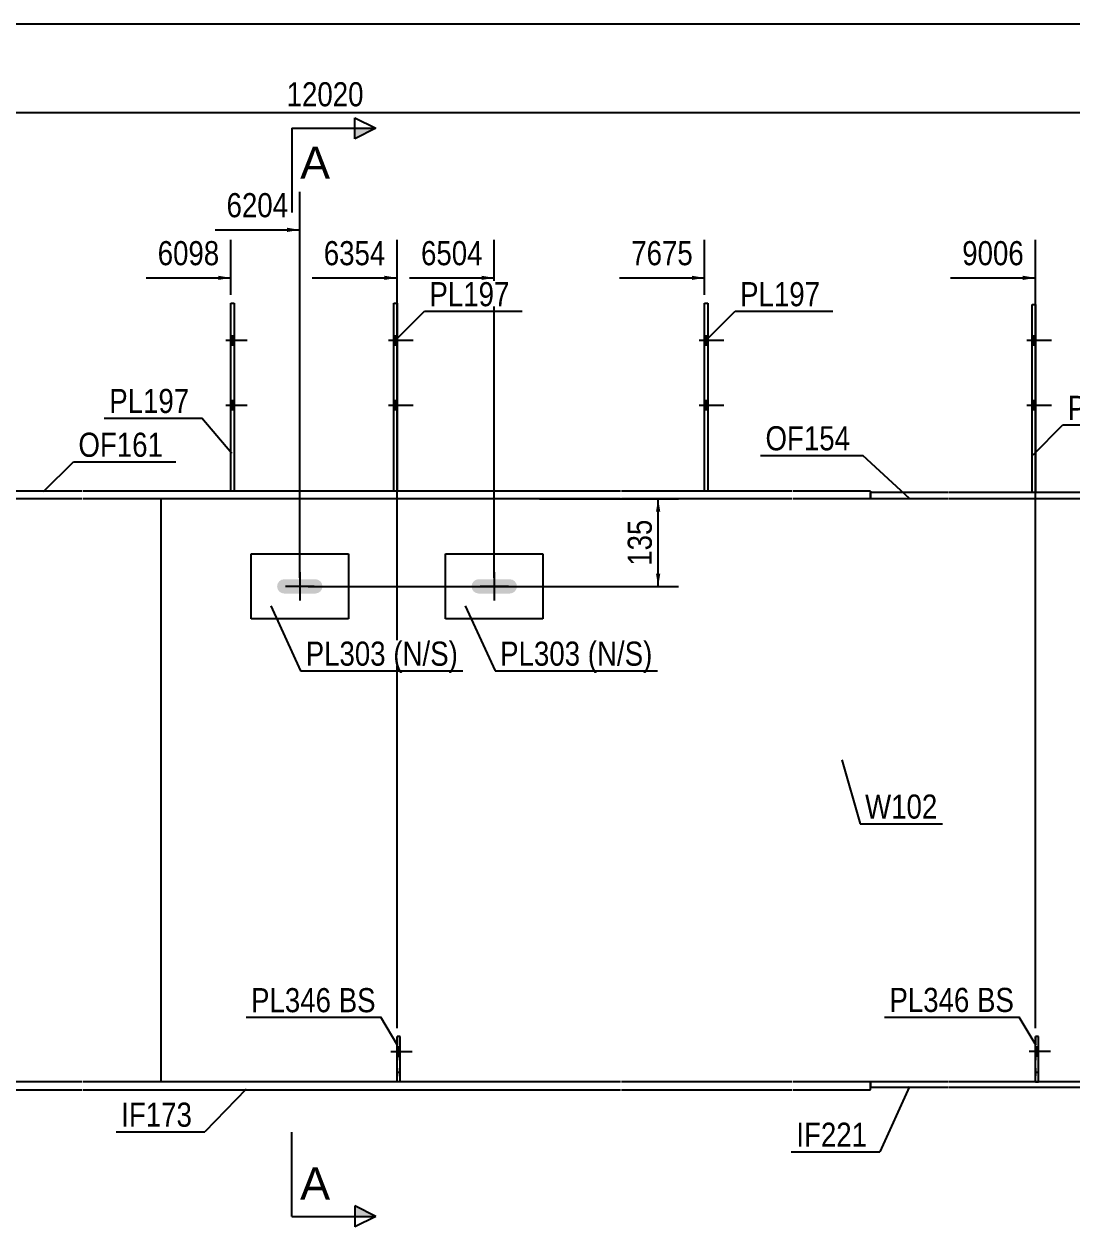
# Model space of a CAD drawing. Header units: millimetres. Extents: x 2 to 405, y 5 to 282.
# Drawn here: x 163.8 to 288.1, y 139.2 to 282 of the extents above; entities that cross this region are included whole.
import ezdxf

# ---------------------------------------------------------------- set-up
doc = ezdxf.new("R2010")
doc.units = ezdxf.units.MM
doc.linetypes.add('DXK_LINE_DOT1', pattern=[1.8814, 0.9407, -0.9407])
doc.linetypes.add('DXK_LINE_DOT2', pattern=[3.9198, 1.9599, -1.9599])
doc.styles.add('Arial', font='ARIAL.TTF', dxfattribs={"height": 0.2})
doc.styles.add('Arial Narrow', font='ARIALN.TTF', dxfattribs={"height": 0.2})

# ---------------------------------------------------------------- blocks, each defined once
blk = doc.blocks.new('Unknown-623472857-1210')
at = {"color": 5, "linetype": 'Continuous'}
blk.add_line((405, 282), (5, 282), dxfattribs=at)
blk = doc.blocks.new('Bolt-623472857-1665 - 1517')
at = {"linetype": 'Continuous'}
blk.add_hatch(color=3, dxfattribs=at).paths.add_polyline_path([(217.14, 215.82), (216.96, 215.54), (216.9, 215.22), (216.96, 214.9), (217.14, 214.62), (217.42, 214.44), (217.74, 214.37), (221.44, 214.37), (221.76, 214.44), (222.03, 214.62), (222.22, 214.9), (222.28, 215.22), (222.22, 215.54), (222.03, 215.82), (221.76, 216), (221.44, 216.07), (217.74, 216.07), (217.42, 216)])
at = {"color": 3, "linetype": 'Continuous'}
for p, q in [((219.59, 216.91), (219.59, 213.53)), ((221.28, 215.22), (217.9, 215.22))]:
    blk.add_line(p, q, dxfattribs=at)
blk = doc.blocks.new('Part-623472857-1978 - 1517')
at = {"color": 2, "linetype": 'Continuous'}
for p, q in [((170.7, 156.37), (161.47, 156.37)), ((161.47, 156.37), (161.47, 155.45)), ((234.59, 156.37), (170.8, 156.37)), ((254.92, 156.37), (234.69, 156.37)), ((264.25, 156.37), (255.02, 156.37)), ((264.25, 155.45), (264.25, 156.37)), ((161.47, 155.45), (170.7, 155.45)), ((170.8, 155.45), (234.59, 155.45)), ((234.69, 155.45), (254.92, 155.45)), ((255.02, 155.45), (264.25, 155.45))]:
    blk.add_line(p, q, dxfattribs=at)
blk = doc.blocks.new('Part-623472857-1541 - 1517')
at = {"color": 2, "linetype": 'Continuous'}
for p, q in [((273.48, 226.37), (264.25, 226.37)), ((264.25, 225.6), (264.25, 226.37)), ((294.04, 226.37), (273.58, 226.37)), ((314.37, 226.37), (294.14, 226.37)), ((349.46, 226.37), (314.47, 226.37)), ((273.48, 225.6), (264.25, 225.6)), ((294.04, 225.6), (273.58, 225.6)), ((314.37, 225.6), (294.14, 225.6)), ((349.46, 225.6), (314.47, 225.6))]:
    blk.add_line(p, q, dxfattribs=at)
at = {"color": 7, "linetype": 'DXK_LINE_DOT1'}
blk.add_line((349.46, 225.6), (349.46, 226.37), dxfattribs=at)
blk = doc.blocks.new('Part-623472857-1546 - 1517')
at = {"color": 2, "linetype": 'Continuous'}
for p, q in [((170.7, 226.53), (161.47, 226.53)), ((161.47, 225.6), (161.47, 226.53)), ((234.59, 226.53), (170.8, 226.53)), ((254.92, 226.53), (234.69, 226.53)), ((264.25, 226.53), (255.02, 226.53)), ((264.25, 226.53), (264.25, 225.6)), ((170.7, 225.6), (161.47, 225.6)), ((234.59, 225.6), (170.8, 225.6)), ((254.92, 225.6), (234.69, 225.6)), ((264.25, 225.6), (255.02, 225.6))]:
    blk.add_line(p, q, dxfattribs=at)
blk = doc.blocks.new('Bolt-623472857-1654 - 1517')
at = {"color": 3, "linetype": 'DXK_LINE_DOT2'}
for p, q in [((208.05, 160.53), (208.43, 160.53)), ((207.32, 159.99), (209.86, 159.99)), ((208.05, 159.45), (208.43, 159.45))]:
    blk.add_line(p, q, dxfattribs=at)
blk = doc.blocks.new('Part-623472857-1590 - 1517')
at = {"color": 7, "linetype": 'DXK_LINE_DOT1'}
for p, q in [((70.36, 225.6), (49.59, 225.6)), ((49.59, 225.6), (49.59, 156.37)), ((90.92, 225.6), (70.46, 225.6)), ((111.25, 225.6), (91.02, 225.6)), ((131.81, 225.6), (111.35, 225.6)), ((152.14, 225.6), (131.91, 225.6)), ((170.7, 225.6), (152.24, 225.6)), ((180.03, 225.6), (170.8, 225.6)), ((70.36, 156.37), (49.59, 156.37)), ((90.92, 156.37), (70.46, 156.37)), ((111.25, 156.37), (91.02, 156.37)), ((131.81, 156.37), (111.35, 156.37)), ((152.14, 156.37), (131.91, 156.37)), ((170.7, 156.37), (152.24, 156.37)), ((180.03, 156.37), (170.8, 156.37))]:
    blk.add_line(p, q, dxfattribs=at)
at = {"color": 2, "linetype": 'Continuous'}
blk.add_line((180.03, 225.6), (180.03, 156.37), dxfattribs=at)
blk = doc.blocks.new('Part-623472857-1612 - 1517')
at = {"color": 2, "linetype": 'Continuous'}
for p, q in [((264.25, 156.37), (264.25, 155.76)), ((273.48, 156.37), (264.25, 156.37)), ((264.25, 155.76), (273.48, 155.76)), ((294.04, 156.37), (273.58, 156.37)), ((273.58, 155.76), (294.04, 155.76)), ((314.37, 156.37), (294.14, 156.37)), ((294.14, 155.76), (314.37, 155.76)), ((349.46, 156.37), (314.47, 156.37)), ((314.47, 155.76), (349.46, 155.76))]:
    blk.add_line(p, q, dxfattribs=at)
at = {"color": 7, "linetype": 'DXK_LINE_DOT1'}
blk.add_line((349.46, 155.76), (349.46, 156.37), dxfattribs=at)
blk = doc.blocks.new('Part-623472857-1752 - 1517')
at = {"color": 2, "linetype": 'Continuous'}
for p, q in [((244.54, 226.53), (244.54, 248.84)), ((244.54, 248.84), (244.92, 248.84)), ((244.92, 248.84), (244.92, 226.53))]:
    blk.add_line(p, q, dxfattribs=at)
at = {"color": 7, "linetype": 'DXK_LINE_DOT1'}
blk.add_line((244.92, 226.53), (244.54, 226.53), dxfattribs=at)
blk = doc.blocks.new('Bolt-623472857-1648 - 1517')
at = {"linetype": 'Continuous'}
for points in [[(244.92, 243.91), (244.92, 244.99), (244.54, 244.99), (244.54, 243.91)], [(244.92, 243.91), (244.92, 244.99), (244.54, 244.99), (244.54, 243.91)], [(244.92, 236.22), (244.92, 237.3), (244.54, 237.3), (244.54, 236.22)], [(244.92, 236.22), (244.92, 237.3), (244.54, 237.3), (244.54, 236.22)]]:
    blk.add_hatch(color=3, dxfattribs=at).paths.add_polyline_path(points)
at = {"color": 3, "linetype": 'Continuous'}
for p, q in [((243.92, 244.45), (246.84, 244.45)), ((243.92, 244.45), (246.84, 244.45)), ((244.54, 244.99), (244.92, 244.99)), ((244.54, 244.99), (244.92, 244.99)), ((244.54, 243.91), (244.92, 243.91)), ((244.54, 243.91), (244.92, 243.91)), ((244.54, 237.3), (244.92, 237.3)), ((244.54, 237.3), (244.92, 237.3)), ((243.92, 236.76), (246.84, 236.76)), ((243.92, 236.76), (246.84, 236.76)), ((244.54, 236.22), (244.92, 236.22)), ((244.54, 236.22), (244.92, 236.22))]:
    blk.add_line(p, q, dxfattribs=at)
blk = doc.blocks.new('Bolt-623472857-1655 - 1517')
at = {"linetype": 'Continuous'}
blk.add_hatch(color=3, dxfattribs=at).paths.add_polyline_path([(208.43, 159.45), (208.43, 160.53), (208.05, 160.53), (208.05, 159.45)])
at = {"color": 3, "linetype": 'Continuous'}
for p, q in [((208.05, 160.53), (208.43, 160.53)), ((207.32, 159.99), (209.86, 159.99)), ((208.05, 159.45), (208.43, 159.45))]:
    blk.add_line(p, q, dxfattribs=at)
blk = doc.blocks.new('Part-623472857-1799 - 1517')
at = {"color": 7, "linetype": 'DXK_LINE_DOT1'}
for p, q in [((208.05, 161.76), (208.05, 156.37)), ((208.43, 161.76), (208.05, 161.76)), ((208.43, 156.37), (208.43, 161.76)), ((208.05, 157.53), (208.43, 157.53))]:
    blk.add_line(p, q, dxfattribs=at)
blk = doc.blocks.new('Bolt-623472857-1656 - 1517')
at = {"linetype": 'Continuous'}
for points in [[(208.05, 243.91), (208.05, 244.99), (207.67, 244.99), (207.67, 243.91)], [(208.05, 243.91), (208.05, 244.99), (207.67, 244.99), (207.67, 243.91)], [(208.05, 236.22), (208.05, 237.3), (207.67, 237.3), (207.67, 236.22)], [(208.05, 236.22), (208.05, 237.3), (207.67, 237.3), (207.67, 236.22)]]:
    blk.add_hatch(color=3, dxfattribs=at).paths.add_polyline_path(points)
at = {"color": 3, "linetype": 'Continuous'}
for p, q in [((207.05, 244.45), (209.97, 244.45)), ((207.05, 244.45), (209.97, 244.45)), ((207.67, 244.99), (208.05, 244.99)), ((207.67, 244.99), (208.05, 244.99)), ((207.67, 243.91), (208.05, 243.91)), ((207.67, 243.91), (208.05, 243.91)), ((207.67, 237.3), (208.05, 237.3)), ((207.67, 237.3), (208.05, 237.3)), ((207.05, 236.76), (209.97, 236.76)), ((207.05, 236.76), (209.97, 236.76)), ((207.67, 236.22), (208.05, 236.22)), ((207.67, 236.22), (208.05, 236.22))]:
    blk.add_line(p, q, dxfattribs=at)
blk = doc.blocks.new('Bolt-623472857-1657 - 1517')
at = {"color": 3, "linetype": 'DXK_LINE_DOT2'}
for p, q in [((283.08, 160.01), (285.62, 160.01)), ((283.81, 160.55), (284.2, 160.55)), ((283.81, 159.47), (284.2, 159.47))]:
    blk.add_line(p, q, dxfattribs=at)
blk = doc.blocks.new('Bolt-623472857-1658 - 1517')
at = {"linetype": 'Continuous'}
blk.add_hatch(color=3, dxfattribs=at).paths.add_polyline_path([(284.2, 159.47), (284.2, 160.55), (283.81, 160.55), (283.81, 159.47)])
at = {"color": 3, "linetype": 'Continuous'}
for p, q in [((283.08, 160.01), (285.62, 160.01)), ((283.81, 160.55), (284.2, 160.55)), ((283.81, 159.47), (284.2, 159.47))]:
    blk.add_line(p, q, dxfattribs=at)
blk = doc.blocks.new('Bolt-623472857-1659 - 1517')
at = {"linetype": 'Continuous'}
for points in [[(283.81, 243.91), (283.81, 244.99), (283.43, 244.99), (283.43, 243.91)], [(283.81, 243.91), (283.81, 244.99), (283.43, 244.99), (283.43, 243.91)], [(283.81, 236.22), (283.81, 237.3), (283.43, 237.3), (283.43, 236.22)], [(283.81, 236.22), (283.81, 237.3), (283.43, 237.3), (283.43, 236.22)]]:
    blk.add_hatch(color=3, dxfattribs=at).paths.add_polyline_path(points)
at = {"color": 3, "linetype": 'Continuous'}
for p, q in [((282.81, 244.45), (285.74, 244.45)), ((282.81, 244.45), (285.74, 244.45)), ((283.43, 244.99), (283.81, 244.99)), ((283.43, 244.99), (283.81, 244.99)), ((283.43, 243.91), (283.81, 243.91)), ((283.43, 243.91), (283.81, 243.91)), ((283.43, 237.3), (283.81, 237.3)), ((283.43, 237.3), (283.81, 237.3)), ((282.81, 236.76), (285.74, 236.76)), ((282.81, 236.76), (285.74, 236.76)), ((283.43, 236.22), (283.81, 236.22)), ((283.43, 236.22), (283.81, 236.22))]:
    blk.add_line(p, q, dxfattribs=at)
blk = doc.blocks.new('Bolt-623472857-1666 - 1517')
at = {"linetype": 'Continuous'}
blk.add_hatch(color=3, dxfattribs=at).paths.add_polyline_path([(194.07, 215.82), (193.88, 215.54), (193.82, 215.22), (193.88, 214.9), (194.07, 214.62), (194.34, 214.44), (194.67, 214.37), (198.36, 214.37), (198.68, 214.44), (198.96, 214.62), (199.14, 214.9), (199.2, 215.22), (199.14, 215.54), (198.96, 215.82), (198.68, 216), (198.36, 216.07), (194.67, 216.07), (194.34, 216)])
at = {"color": 3, "linetype": 'Continuous'}
for p, q in [((196.51, 216.91), (196.51, 213.53)), ((198.2, 215.22), (194.82, 215.22))]:
    blk.add_line(p, q, dxfattribs=at)
blk = doc.blocks.new('Part-623472857-1671 - 1517')
at = {"color": 2, "linetype": 'Continuous'}
blk.add_line((180.03, 225.6), (180.03, 156.37), dxfattribs=at)
at = {"color": 7, "linetype": 'DXK_LINE_DOT1'}
for p, q in [((234.59, 225.6), (180.03, 225.6)), ((254.92, 225.6), (234.69, 225.6)), ((273.48, 225.6), (255.02, 225.6)), ((294.04, 225.6), (273.58, 225.6)), ((314.37, 225.6), (294.14, 225.6)), ((349.46, 225.6), (314.47, 225.6)), ((349.46, 225.6), (349.46, 156.37)), ((234.59, 156.37), (180.03, 156.37)), ((254.92, 156.37), (234.69, 156.37)), ((273.48, 156.37), (255.02, 156.37)), ((294.04, 156.37), (273.58, 156.37)), ((314.37, 156.37), (294.14, 156.37)), ((349.46, 156.37), (314.47, 156.37))]:
    blk.add_line(p, q, dxfattribs=at)
blk = doc.blocks.new('Part-623472857-1814 - 1517')
at = {"color": 7, "linetype": 'DXK_LINE_DOT1'}
for p, q in [((283.81, 161.78), (283.81, 156.4)), ((284.2, 161.78), (283.81, 161.78)), ((284.2, 156.4), (284.2, 161.78)), ((283.81, 157.55), (284.2, 157.55)), ((283.81, 156.4), (284.2, 156.4))]:
    blk.add_line(p, q, dxfattribs=at)
blk = doc.blocks.new('Part-623472857-1804 - 1517')
at = {"color": 2, "linetype": 'Continuous'}
for p, q in [((208.05, 156.37), (208.05, 161.76)), ((208.43, 161.76), (208.05, 161.76)), ((208.43, 156.37), (208.43, 161.76))]:
    blk.add_line(p, q, dxfattribs=at)
blk = doc.blocks.new('Part-623472857-1809 - 1517')
at = {"color": 2, "linetype": 'Continuous'}
for p, q in [((207.67, 226.53), (207.67, 248.84)), ((207.67, 248.84), (208.05, 248.84)), ((208.05, 248.84), (208.05, 226.53))]:
    blk.add_line(p, q, dxfattribs=at)
at = {"color": 7, "linetype": 'DXK_LINE_DOT1'}
blk.add_line((208.05, 226.53), (207.67, 226.53), dxfattribs=at)
blk = doc.blocks.new('Part-623472857-1819 - 1517')
at = {"color": 2, "linetype": 'Continuous'}
for p, q in [((283.81, 156.4), (283.81, 161.78)), ((284.2, 161.78), (283.81, 161.78)), ((284.2, 156.4), (284.2, 161.78)), ((284.2, 156.4), (283.81, 156.4))]:
    blk.add_line(p, q, dxfattribs=at)
blk = doc.blocks.new('Part-623472857-1824 - 1517')
at = {"color": 2, "linetype": 'Continuous'}
for p, q in [((283.43, 226.37), (283.43, 248.68)), ((283.43, 248.68), (283.81, 248.68)), ((283.81, 248.68), (283.81, 226.37))]:
    blk.add_line(p, q, dxfattribs=at)
at = {"color": 7, "linetype": 'DXK_LINE_DOT1'}
blk.add_line((283.81, 226.37), (283.43, 226.37), dxfattribs=at)
blk = doc.blocks.new('Part-623472857-1861 - 1517')
at = {"color": 2, "linetype": 'Continuous'}
for p, q in [((213.82, 211.37), (213.82, 219.07)), ((213.82, 219.07), (225.36, 219.07)), ((225.36, 219.07), (225.36, 211.37)), ((225.36, 211.37), (213.82, 211.37))]:
    blk.add_line(p, q, dxfattribs=at)
blk = doc.blocks.new('Part-623472857-1866 - 1517')
at = {"color": 2, "linetype": 'Continuous'}
for p, q in [((190.74, 211.37), (190.74, 219.07)), ((190.74, 219.07), (202.28, 219.07)), ((202.28, 219.07), (202.28, 211.37)), ((202.28, 211.37), (190.74, 211.37))]:
    blk.add_line(p, q, dxfattribs=at)
blk = doc.blocks.new('Part-623472857-3376 - 1517')
at = {"color": 2, "linetype": 'Continuous'}
for p, q in [((188.34, 226.53), (188.34, 248.84)), ((188.34, 248.84), (188.72, 248.84)), ((188.72, 248.84), (188.72, 226.53))]:
    blk.add_line(p, q, dxfattribs=at)
at = {"color": 7, "linetype": 'DXK_LINE_DOT1'}
blk.add_line((188.72, 226.53), (188.34, 226.53), dxfattribs=at)
blk = doc.blocks.new('Bolt-623472857-3377 - 1517')
at = {"linetype": 'Continuous'}
for points in [[(188.72, 243.91), (188.72, 244.99), (188.34, 244.99), (188.34, 243.91)], [(188.72, 243.91), (188.72, 244.99), (188.34, 244.99), (188.34, 243.91)], [(188.72, 236.22), (188.72, 237.3), (188.34, 237.3), (188.34, 236.22)], [(188.72, 236.22), (188.72, 237.3), (188.34, 237.3), (188.34, 236.22)]]:
    blk.add_hatch(color=3, dxfattribs=at).paths.add_polyline_path(points)
at = {"color": 3, "linetype": 'Continuous'}
for p, q in [((187.72, 244.45), (190.26, 244.45)), ((187.72, 244.45), (190.26, 244.45)), ((188.34, 244.99), (188.72, 244.99)), ((188.34, 244.99), (188.72, 244.99)), ((188.34, 243.91), (188.72, 243.91)), ((188.34, 243.91), (188.72, 243.91)), ((188.34, 237.3), (188.72, 237.3)), ((188.34, 237.3), (188.72, 237.3)), ((187.72, 236.76), (190.26, 236.76)), ((187.72, 236.76), (190.26, 236.76)), ((188.34, 236.22), (188.72, 236.22)), ((188.34, 236.22), (188.72, 236.22))]:
    blk.add_line(p, q, dxfattribs=at)
blk = doc.blocks.new('StraightDimension-623472857-5370 - 1517')
at = {"linetype": 'Continuous'}
blk.add_hatch(color=7, dxfattribs=at).paths.add_polyline_path([(195.01, 257.81), (196.51, 257.56), (195.01, 257.31)])
at = {"color": 7, "linetype": 'Continuous'}
for p, q in [((196.51, 216.22), (196.51, 262.06)), ((186.45, 257.56), (196.51, 257.56))]:
    blk.add_line(p, q, dxfattribs=at)
at = {"color": 0}
blk.add_wipeout([(195.74, 258.46), (195.74, 262.66), (187.22, 262.66), (187.22, 258.46)], dxfattribs=at)
at = {"color": 3, "style": 'Arial Narrow'}
blk.add_text('6204', height=2.863, dxfattribs=at).set_placement((187.82, 259.06))
blk = doc.blocks.new('StraightDimension-623472857-3982 - 1517')
at = {"linetype": 'Continuous'}
for points in [[(238.79, 224.1), (239.04, 225.6), (239.29, 224.1)], [(239.29, 216.72), (239.04, 215.22), (238.79, 216.72)]]:
    blk.add_hatch(color=7, dxfattribs=at).paths.add_polyline_path(points)
at = {"color": 7, "linetype": 'Continuous'}
for p, q in [((224.97, 225.6), (241.44, 225.6)), ((239.04, 215.22), (239.04, 225.6)), ((197.51, 215.22), (241.44, 215.22))]:
    blk.add_line(p, q, dxfattribs=at)
at = {"color": 0}
blk.add_wipeout([(238.89, 223.75), (234.69, 223.75), (234.69, 217.07), (238.89, 217.07)], dxfattribs=at)
at = {"color": 3, "style": 'Arial Narrow'}
blk.add_text('135', height=2.863, rotation=90.0002, dxfattribs=at).set_placement((238.29, 217.67))
blk = doc.blocks.new('StraightDimension-623472857-5366 - 1517')
at = {"linetype": 'Continuous'}
blk.add_hatch(color=7, dxfattribs=at).paths.add_polyline_path([(282.31, 252.11), (283.81, 251.86), (282.31, 251.61)])
at = {"color": 7, "linetype": 'Continuous'}
for p, q in [((283.81, 162.76), (283.81, 256.36)), ((273.75, 251.86), (283.81, 251.86))]:
    blk.add_line(p, q, dxfattribs=at)
at = {"color": 0}
blk.add_wipeout([(283.04, 252.76), (283.04, 256.96), (274.53, 256.96), (274.53, 252.76)], dxfattribs=at)
at = {"color": 3, "style": 'Arial Narrow'}
blk.add_text('9006', height=2.863, dxfattribs=at).set_placement((275.13, 253.36))
blk = doc.blocks.new('StraightDimension-623472857-2237 - 1517')
at = {"color": 7, "linetype": 'Continuous'}
blk.add_line((48.05, 271.48), (351, 271.48), dxfattribs=at)
at = {"color": 0}
blk.add_wipeout([(204.69, 271.63), (204.69, 275.83), (194.35, 275.83), (194.35, 271.63)], dxfattribs=at)
at = {"color": 3, "style": 'Arial Narrow'}
blk.add_text('12020', height=2.863, dxfattribs=at).set_placement((194.95, 272.23))
blk = doc.blocks.new('StraightDimension-623472857-5367 - 1517')
at = {"linetype": 'Continuous'}
blk.add_hatch(color=7, dxfattribs=at).paths.add_polyline_path([(243.04, 252.11), (244.54, 251.86), (243.04, 251.61)])
at = {"color": 7, "linetype": 'Continuous'}
for p, q in [((244.54, 249.84), (244.54, 256.36)), ((234.47, 251.86), (244.54, 251.86))]:
    blk.add_line(p, q, dxfattribs=at)
at = {"color": 0}
blk.add_wipeout([(243.76, 252.76), (243.76, 256.96), (235.25, 256.96), (235.25, 252.76)], dxfattribs=at)
at = {"color": 3, "style": 'Arial Narrow'}
blk.add_text('7675', height=2.863, dxfattribs=at).set_placement((235.85, 253.36))
blk = doc.blocks.new('StraightDimension-623472857-5368 - 1517')
at = {"linetype": 'Continuous'}
blk.add_hatch(color=7, dxfattribs=at).paths.add_polyline_path([(218.09, 252.11), (219.59, 251.86), (218.09, 251.61)])
at = {"color": 7, "linetype": 'Continuous'}
for p, q in [((219.59, 216.22), (219.59, 256.36)), ((209.53, 251.86), (219.59, 251.86))]:
    blk.add_line(p, q, dxfattribs=at)
at = {"color": 0}
blk.add_wipeout([(218.81, 252.76), (218.81, 256.96), (210.3, 256.96), (210.3, 252.76)], dxfattribs=at)
at = {"color": 3, "style": 'Arial Narrow'}
blk.add_text('6504', height=2.863, dxfattribs=at).set_placement((210.9, 253.36))
blk = doc.blocks.new('StraightDimension-623472857-5369 - 1517')
at = {"linetype": 'Continuous'}
blk.add_hatch(color=7, dxfattribs=at).paths.add_polyline_path([(206.55, 252.11), (208.05, 251.86), (206.55, 251.61)])
at = {"color": 7, "linetype": 'Continuous'}
for p, q in [((208.05, 162.76), (208.05, 256.36)), ((197.99, 251.86), (208.05, 251.86))]:
    blk.add_line(p, q, dxfattribs=at)
at = {"color": 0}
blk.add_wipeout([(207.27, 252.76), (207.27, 256.96), (198.76, 256.96), (198.76, 252.76)], dxfattribs=at)
at = {"color": 3, "style": 'Arial Narrow'}
blk.add_text('6354', height=2.863, dxfattribs=at).set_placement((199.36, 253.36))
blk = doc.blocks.new('StraightDimension-623472857-5371 - 1517')
at = {"linetype": 'Continuous'}
blk.add_hatch(color=7, dxfattribs=at).paths.add_polyline_path([(186.84, 252.11), (188.34, 251.86), (186.84, 251.61)])
at = {"color": 7, "linetype": 'Continuous'}
for p, q in [((188.34, 249.84), (188.34, 256.36)), ((178.28, 251.86), (188.34, 251.86))]:
    blk.add_line(p, q, dxfattribs=at)
at = {"color": 0}
blk.add_wipeout([(187.56, 252.76), (187.56, 256.96), (179.05, 256.96), (179.05, 252.76)], dxfattribs=at)
at = {"color": 3, "style": 'Arial Narrow'}
blk.add_text('6098', height=2.863, dxfattribs=at).set_placement((179.65, 253.36))
blk = doc.blocks.new('Mark-623472857-1537 - 1517')
at = {"color": 7, "linetype": 'Continuous'}
blk.add_line((268.89, 225.66), (263.33, 230.78), dxfattribs=at)
at = {"color": 0}
blk.add_wipeout([(261.83, 231.38), (261.83, 234.38), (251.78, 234.38), (251.78, 231.38)], dxfattribs=at)
blk.add_wipeout([(261.83, 231.38), (261.83, 234.38), (251.78, 234.38), (251.78, 231.38)], dxfattribs=at)
at = {"color": 7, "linetype": 'Continuous'}
blk.add_line((251.18, 230.78), (263.33, 230.78), dxfattribs=at)
at = {"color": 3, "style": 'Arial Narrow'}
blk.add_text('OF154', height=2.863, dxfattribs=at).set_placement((251.78, 231.38))
blk = doc.blocks.new('Mark-623472857-1805 - 1517')
at = {"color": 0}
blk.add_wipeout([(221.4, 248.49), (221.4, 251.49), (211.9, 251.49), (211.9, 248.49)], dxfattribs=at)
blk.add_wipeout([(221.4, 248.49), (221.4, 251.49), (211.9, 251.49), (211.9, 248.49)], dxfattribs=at)
at = {"color": 7, "linetype": 'Continuous'}
for p, q in [((207.76, 244.35), (211.3, 247.89)), ((211.3, 247.89), (222.9, 247.89))]:
    blk.add_line(p, q, dxfattribs=at)
at = {"color": 3, "style": 'Arial Narrow'}
blk.add_text('PL197', height=2.863, dxfattribs=at).set_placement((211.9, 248.49))
blk = doc.blocks.new('Mark-623472857-1542 - 1517')
at = {"color": 0}
blk.add_wipeout([(180.29, 230.61), (180.29, 233.61), (170.24, 233.61), (170.24, 230.61)], dxfattribs=at)
blk.add_wipeout([(180.29, 230.61), (180.29, 233.61), (170.24, 233.61), (170.24, 230.61)], dxfattribs=at)
at = {"color": 7, "linetype": 'Continuous'}
for p, q in [((166.11, 226.47), (169.64, 230.01)), ((169.64, 230.01), (181.79, 230.01))]:
    blk.add_line(p, q, dxfattribs=at)
at = {"color": 3, "style": 'Arial Narrow'}
blk.add_text('OF161', height=2.863, dxfattribs=at).set_placement((170.24, 230.61))
blk = doc.blocks.new('Mark-623472857-1608 - 1517')
at = {"color": 7, "linetype": 'Continuous'}
blk.add_line((268.89, 155.81), (265.35, 148.07), dxfattribs=at)
at = {"color": 0}
blk.add_wipeout([(263.85, 148.67), (263.85, 151.67), (255.44, 151.67), (255.44, 148.67)], dxfattribs=at)
blk.add_wipeout([(263.85, 148.67), (263.85, 151.67), (255.44, 151.67), (255.44, 148.67)], dxfattribs=at)
at = {"color": 7, "linetype": 'Continuous'}
blk.add_line((254.84, 148.07), (265.35, 148.07), dxfattribs=at)
at = {"color": 3, "style": 'Arial Narrow'}
blk.add_text('IF221', height=2.863, dxfattribs=at).set_placement((255.44, 148.67))
blk = doc.blocks.new('Mark-623472857-1667 - 1517')
at = {"color": 0}
blk.add_wipeout([(272.19, 187.64), (272.19, 190.64), (263.6, 190.64), (263.6, 187.64)], dxfattribs=at)
blk.add_wipeout([(272.19, 187.64), (272.19, 190.64), (263.6, 190.64), (263.6, 187.64)], dxfattribs=at)
at = {"color": 7, "linetype": 'Continuous'}
for p, q in [((260.85, 194.63), (263, 187.04)), ((263, 187.04), (272.79, 187.04))]:
    blk.add_line(p, q, dxfattribs=at)
at = {"color": 3, "style": 'Arial Narrow'}
blk.add_text('W102', height=2.863, dxfattribs=at).set_placement((263.6, 187.64))
blk = doc.blocks.new('Mark-623472857-1748 - 1517')
at = {"color": 0}
blk.add_wipeout([(258.27, 248.49), (258.27, 251.49), (248.77, 251.49), (248.77, 248.49)], dxfattribs=at)
blk.add_wipeout([(258.27, 248.49), (258.27, 251.49), (248.77, 251.49), (248.77, 248.49)], dxfattribs=at)
at = {"color": 7, "linetype": 'Continuous'}
for p, q in [((244.64, 244.35), (248.17, 247.89)), ((248.17, 247.89), (259.77, 247.89))]:
    blk.add_line(p, q, dxfattribs=at)
at = {"color": 3, "style": 'Arial Narrow'}
blk.add_text('PL197', height=2.863, dxfattribs=at).set_placement((248.77, 248.49))
blk = doc.blocks.new('Mark-623472857-1820 - 1517')
at = {"color": 0}
blk.add_wipeout([(297.17, 234.99), (297.17, 237.99), (287.66, 237.99), (287.66, 234.99)], dxfattribs=at)
blk.add_wipeout([(297.17, 234.99), (297.17, 237.99), (287.66, 237.99), (287.66, 234.99)], dxfattribs=at)
at = {"color": 7, "linetype": 'Continuous'}
for p, q in [((283.53, 230.86), (287.06, 234.39)), ((287.06, 234.39), (298.67, 234.39))]:
    blk.add_line(p, q, dxfattribs=at)
at = {"color": 3, "style": 'Arial Narrow'}
blk.add_text('PL354', height=2.863, dxfattribs=at).set_placement((287.66, 234.99))
blk = doc.blocks.new('Mark-623472857-1857 - 1517')
at = {"color": 0}
for points in [[(229.79, 205.8), (229.79, 208.8), (220.29, 208.8), (220.29, 205.8)], [(238.35, 205.8), (238.35, 208.8), (230.69, 208.8), (230.69, 205.8)]]:
    blk.add_wipeout(points, dxfattribs=at)
for points in [[(229.79, 205.8), (229.79, 208.8), (220.29, 208.8), (220.29, 205.8)], [(238.35, 205.8), (238.35, 208.8), (230.69, 208.8), (230.69, 205.8)]]:
    blk.add_wipeout(points, dxfattribs=at)
at = {"color": 7, "linetype": 'Continuous'}
for p, q in [((216.15, 212.93), (219.69, 205.2)), ((219.69, 205.2), (238.95, 205.2))]:
    blk.add_line(p, q, dxfattribs=at)
at = {"color": 3, "style": 'Arial Narrow'}
for s, p in [('PL303', (220.29, 205.8)), ('(N/', (230.69, 205.8)), ('S)', (235.07, 205.8))]:
    blk.add_text(s, height=2.863, dxfattribs=at).set_placement(p)
blk = doc.blocks.new('Mark-623472857-1862 - 1517')
at = {"color": 0}
for points in [[(206.71, 205.8), (206.71, 208.8), (197.21, 208.8), (197.21, 205.8)], [(215.28, 205.8), (215.28, 208.8), (207.61, 208.8), (207.61, 205.8)]]:
    blk.add_wipeout(points, dxfattribs=at)
for points in [[(206.71, 205.8), (206.71, 208.8), (197.21, 208.8), (197.21, 205.8)], [(215.28, 205.8), (215.28, 208.8), (207.61, 208.8), (207.61, 205.8)]]:
    blk.add_wipeout(points, dxfattribs=at)
at = {"color": 7, "linetype": 'Continuous'}
for p, q in [((193.07, 212.93), (196.61, 205.2)), ((196.61, 205.2), (215.88, 205.2))]:
    blk.add_line(p, q, dxfattribs=at)
at = {"color": 3, "style": 'Arial Narrow'}
for s, p in [('PL303', (197.21, 205.8)), ('(N/', (207.61, 205.8)), ('S)', (211.99, 205.8))]:
    blk.add_text(s, height=2.863, dxfattribs=at).set_placement(p)
blk = doc.blocks.new('Mark-623472857-1974 - 1517')
at = {"color": 7, "linetype": 'Continuous'}
blk.add_line((190.15, 155.51), (185.23, 150.45), dxfattribs=at)
at = {"color": 0}
blk.add_wipeout([(183.73, 151.05), (183.73, 154.05), (175.32, 154.05), (175.32, 151.05)], dxfattribs=at)
blk.add_wipeout([(183.73, 151.05), (183.73, 154.05), (175.32, 154.05), (175.32, 151.05)], dxfattribs=at)
at = {"color": 7, "linetype": 'Continuous'}
blk.add_line((174.72, 150.45), (185.23, 150.45), dxfattribs=at)
at = {"color": 3, "style": 'Arial Narrow'}
blk.add_text('IF173', height=2.863, dxfattribs=at).set_placement((175.32, 151.05))
blk = doc.blocks.new('SectionMark-623472857-2402 - 1517')
at = {"linetype": 'Continuous'}
for points in [[(203.05, 268.37), (203.05, 269.62), (205.55, 269.62)], [(203.05, 140.4), (203.05, 141.65), (205.55, 140.4)]]:
    blk.add_hatch(color=30, dxfattribs=at).paths.add_polyline_path(points)
at = {"color": 30, "linetype": 'Continuous'}
for p, q in [((203.05, 268.37), (203.05, 270.87)), ((203.05, 270.87), (205.55, 269.62)), ((195.55, 269.62), (195.55, 259.62)), ((195.55, 269.62), (205.55, 269.62)), ((205.55, 269.62), (203.05, 268.37)), ((195.55, 140.4), (195.55, 150.4)), ((205.55, 140.4), (203.05, 141.65)), ((203.05, 141.65), (203.05, 139.15)), ((195.55, 140.4), (205.55, 140.4)), ((205.55, 140.4), (203.05, 139.15))]:
    blk.add_line(p, q, dxfattribs=at)
at = {"color": 0, "linetype": 'Continuous'}
for points in [[(200.1, 263.62), (200.1, 267.62), (196.55, 267.62), (196.55, 263.62)], [(200.1, 142.4), (200.1, 146.4), (196.55, 146.4), (196.55, 142.4)]]:
    blk.add_wipeout(points, dxfattribs=at)
at = {"color": 96, "linetype": 'Continuous', "style": 'Arial'}
for p in [(196.55, 263.62), (196.55, 142.4)]:
    blk.add_text('A', height=3.82, dxfattribs=at).set_placement(p)
blk = doc.blocks.new('MarkSet-623472857-2421 - 1517')
at = {"color": 0}
for points in [[(275.99, 164.68), (275.99, 167.68), (266.49, 167.68), (266.49, 164.68)], [(281.27, 164.68), (281.27, 167.68), (276.89, 167.68), (276.89, 164.68)]]:
    blk.add_wipeout(points, dxfattribs=at)
for points in [[(275.99, 164.68), (275.99, 167.68), (266.49, 167.68), (266.49, 164.68)], [(281.27, 164.68), (281.27, 167.68), (276.89, 167.68), (276.89, 164.68)]]:
    blk.add_wipeout(points, dxfattribs=at)
at = {"color": 7, "linetype": 'Continuous'}
for p in [(265.89, 164.08), (283.91, 160.68)]:
    blk.add_line(p, (281.87, 164.08), dxfattribs=at)
at = {"color": 3, "style": 'Arial Narrow'}
for s, p in [('PL346', (266.49, 164.68)), ('BS', (276.89, 164.68))]:
    blk.add_text(s, height=2.863, dxfattribs=at).set_placement(p)
blk = doc.blocks.new('MarkSet-623472857-2427 - 1517')
at = {"color": 0}
for points in [[(200.23, 164.65), (200.23, 167.65), (190.73, 167.65), (190.73, 164.65)], [(205.51, 164.65), (205.51, 167.65), (201.13, 167.65), (201.13, 164.65)]]:
    blk.add_wipeout(points, dxfattribs=at)
for points in [[(200.23, 164.65), (200.23, 167.65), (190.73, 167.65), (190.73, 164.65)], [(205.51, 164.65), (205.51, 167.65), (201.13, 167.65), (201.13, 164.65)]]:
    blk.add_wipeout(points, dxfattribs=at)
at = {"color": 7, "linetype": 'Continuous'}
for p in [(190.13, 164.05), (208.15, 160.66)]:
    blk.add_line(p, (206.11, 164.05), dxfattribs=at)
at = {"color": 3, "style": 'Arial Narrow'}
for s, p in [('PL346', (190.73, 164.65)), ('BS', (201.13, 164.65))]:
    blk.add_text(s, height=2.863, dxfattribs=at).set_placement(p)
blk = doc.blocks.new('Mark-623472857-3428 - 1517')
at = {"color": 7, "linetype": 'Continuous'}
blk.add_line((188.44, 231.01), (184.9, 235.21), dxfattribs=at)
at = {"color": 0}
blk.add_wipeout([(183.4, 235.81), (183.4, 238.81), (173.9, 238.81), (173.9, 235.81)], dxfattribs=at)
blk.add_wipeout([(183.4, 235.81), (183.4, 238.81), (173.9, 238.81), (173.9, 235.81)], dxfattribs=at)
at = {"color": 7, "linetype": 'Continuous'}
blk.add_line((173.3, 235.21), (184.9, 235.21), dxfattribs=at)
at = {"color": 3, "style": 'Arial Narrow'}
blk.add_text('PL197', height=2.863, dxfattribs=at).set_placement((173.9, 235.81))

msp = doc.modelspace()

# ---------------------------------------------------------------- block references
for name in ['Unknown-623472857-1210', 'Part-623472857-3376 - 1517', 'Part-623472857-1809 - 1517', 'Part-623472857-1752 - 1517', 'Part-623472857-1824 - 1517', 'Bolt-623472857-3377 - 1517', 'Bolt-623472857-1656 - 1517', 'Bolt-623472857-1648 - 1517', 'Bolt-623472857-1659 - 1517', 'Part-623472857-1546 - 1517', 'Part-623472857-1541 - 1517', 'Part-623472857-1590 - 1517', 'Part-623472857-1671 - 1517', 'Part-623472857-1866 - 1517', 'Part-623472857-1861 - 1517', 'Bolt-623472857-1666 - 1517', 'Bolt-623472857-1665 - 1517', 'Part-623472857-1799 - 1517', 'Part-623472857-1804 - 1517', 'Part-623472857-1814 - 1517', 'Part-623472857-1819 - 1517', 'Bolt-623472857-1654 - 1517', 'Bolt-623472857-1655 - 1517', 'Bolt-623472857-1657 - 1517', 'Bolt-623472857-1658 - 1517', 'Part-623472857-1978 - 1517', 'Part-623472857-1612 - 1517']:
    msp.add_blockref(name, (0, 0))

# ---------------------------------------------------------------- next in the draw order: block references
for name in ['StraightDimension-623472857-5370 - 1517', 'StraightDimension-623472857-5366 - 1517', 'Mark-623472857-1537 - 1517', 'Mark-623472857-1542 - 1517', 'StraightDimension-623472857-3982 - 1517', 'Mark-623472857-1857 - 1517', 'Mark-623472857-1667 - 1517', 'Mark-623472857-1608 - 1517', 'Mark-623472857-1974 - 1517']:
    msp.add_blockref(name, (0, 0))

# ---------------------------------------------------------------- next in the draw order: block references
for name in ['StraightDimension-623472857-2237 - 1517', 'MarkSet-623472857-2421 - 1517']:
    msp.add_blockref(name, (0, 0))

# ---------------------------------------------------------------- next in the draw order: block references
for name in ['StraightDimension-623472857-5371 - 1517', 'StraightDimension-623472857-5369 - 1517', 'StraightDimension-623472857-5368 - 1517', 'StraightDimension-623472857-5367 - 1517', 'Mark-623472857-3428 - 1517', 'Mark-623472857-1820 - 1517']:
    msp.add_blockref(name, (0, 0))

# ---------------------------------------------------------------- next in the draw order: block references
for name in ['Mark-623472857-1805 - 1517', 'Mark-623472857-1748 - 1517', 'Mark-623472857-1862 - 1517']:
    msp.add_blockref(name, (0, 0))

# ---------------------------------------------------------------- next in the draw order: block references
msp.add_blockref('SectionMark-623472857-2402 - 1517', (0, 0))

# ---------------------------------------------------------------- next in the draw order: block references
msp.add_blockref('MarkSet-623472857-2427 - 1517', (0, 0))

doc.saveas('drawing.dxf')
